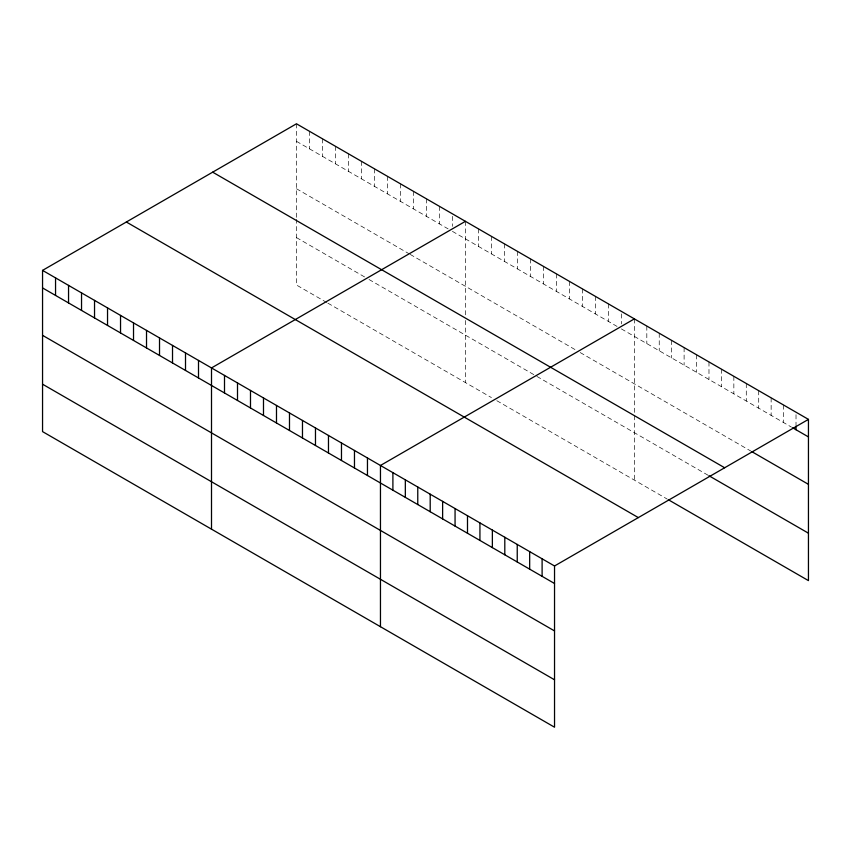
<?xml version="1.0" encoding="UTF-8"?>
<svg xmlns="http://www.w3.org/2000/svg" width="851" height="851" viewBox="0 0 851 851"><rect width="100%" height="100%" fill="white"/><g stroke="black" fill="none" stroke-linecap="round" stroke-linejoin="round"><path stroke-width="0.64" stroke-dasharray="4.25 3.19" d="M296.467 123.789L296.467 218.058M296.467 141.33L448.094 228.866M452.424 231.366L617.049 326.412M621.379 328.911L791.494 427.128M296.467 188.741L409.097 253.779M410.182 254.396L575.893 350.069M580.222 352.569L750.805 451.051M296.467 237.599L364.696 277M369.026 279.5L535.822 375.791M536.896 376.419L708.979 475.762M326.784 302.53L296.467 285.021L296.467 219.281M327.869 303.158L491.41 397.577M496.824 400.704L667.152 499.037M796.015 414.714L796.015 424.734M783.58 405.023L783.58 422.564M771.144 397.842L771.144 415.384M758.709 390.662L758.709 408.203M746.284 383.493L746.284 401.023M733.849 376.312L733.849 393.843M721.414 369.132L721.414 386.662M708.979 361.952L708.979 379.493M696.543 354.771L696.543 372.312M684.108 347.591L684.108 365.132M671.673 340.421L671.673 357.952M659.238 333.241L659.238 350.772M646.813 326.061L646.813 343.591M634.378 318.88L634.378 414.373M634.378 415.596L634.378 480.113M621.379 313.881L621.379 323.901M608.38 303.871L608.38 321.412M595.381 296.371L595.381 313.902M582.392 288.861L582.392 306.403M569.393 281.362L569.393 298.903M556.394 273.862L556.394 291.393M543.395 266.352L543.395 283.894M530.396 258.853L530.396 276.384M517.408 251.353L517.408 268.884M504.409 243.843L504.409 261.385M491.41 236.344L491.41 253.875M478.411 228.834L478.411 246.375M465.423 221.334L465.423 315.604M465.423 320.487L465.423 382.567M452.424 216.335L452.424 226.355M439.424 206.325L439.424 223.866M426.425 198.826L426.425 216.356M413.437 191.315L413.437 208.857M400.438 183.816L400.438 201.357M387.439 176.317L387.439 193.847M374.44 168.806L374.44 186.348M361.441 161.307L361.441 178.838M348.453 153.808L348.453 171.338M335.454 146.298L335.454 163.839M322.455 138.798L322.455 156.329M309.456 131.288L309.456 148.829"/><path stroke-width="1.28" d="M42.55 270.384L554.533 565.979L554.533 727.211L42.55 431.617L42.55 270.384L296.467 123.789L808.45 419.383L808.45 580.616L668.29 499.697M465.423 221.334L211.505 367.93L211.505 529.162M634.378 318.88L380.461 465.476L380.461 626.708M554.533 565.979L808.45 419.383M792.621 427.776L808.45 436.914M751.933 451.711L808.45 484.336M212.676 172.168L724.658 467.763M708.979 475.762L808.45 533.194M126.342 222.005L638.324 517.599M42.55 287.925L554.533 583.509M42.55 335.337L554.533 630.931M42.55 384.195L554.533 679.789M796.015 425.979L796.015 429.744M542.108 558.799L542.108 576.34M529.673 551.618L529.673 569.159M517.238 544.438L517.238 561.979M504.803 537.258L504.803 554.799M492.367 530.088L492.367 547.618M479.932 522.908L479.932 540.438M467.497 515.727L467.497 533.258M455.062 508.547L455.062 526.088M442.626 501.367L442.626 518.908M430.202 494.186L430.202 511.728M417.767 487.017L417.767 504.547M405.331 479.836L405.331 497.367M392.896 472.656L392.896 490.187M367.462 457.976L367.462 475.507M354.473 450.466L354.473 468.007M341.474 442.967L341.474 460.497M328.475 435.457L328.475 452.998M315.476 427.957L315.476 445.498M302.477 420.458L302.477 437.988M289.489 412.948L289.489 430.489M276.49 405.448L276.49 422.979M263.491 397.949L263.491 415.479M250.492 390.439L250.492 407.98M237.503 382.939L237.503 400.47M224.504 375.429L224.504 392.971M198.506 360.43L198.506 377.961M185.507 352.92L185.507 370.462M172.519 345.421L172.519 362.951M159.52 337.911L159.52 355.452M146.521 330.411L146.521 347.953M133.522 322.912L133.522 340.443M120.534 315.402L120.534 332.943M107.534 307.902L107.534 325.433M94.535 300.403L94.535 317.934M81.536 292.893L81.536 310.434M68.548 285.393L68.548 302.924M55.549 277.883L55.549 295.425"/></g></svg>
